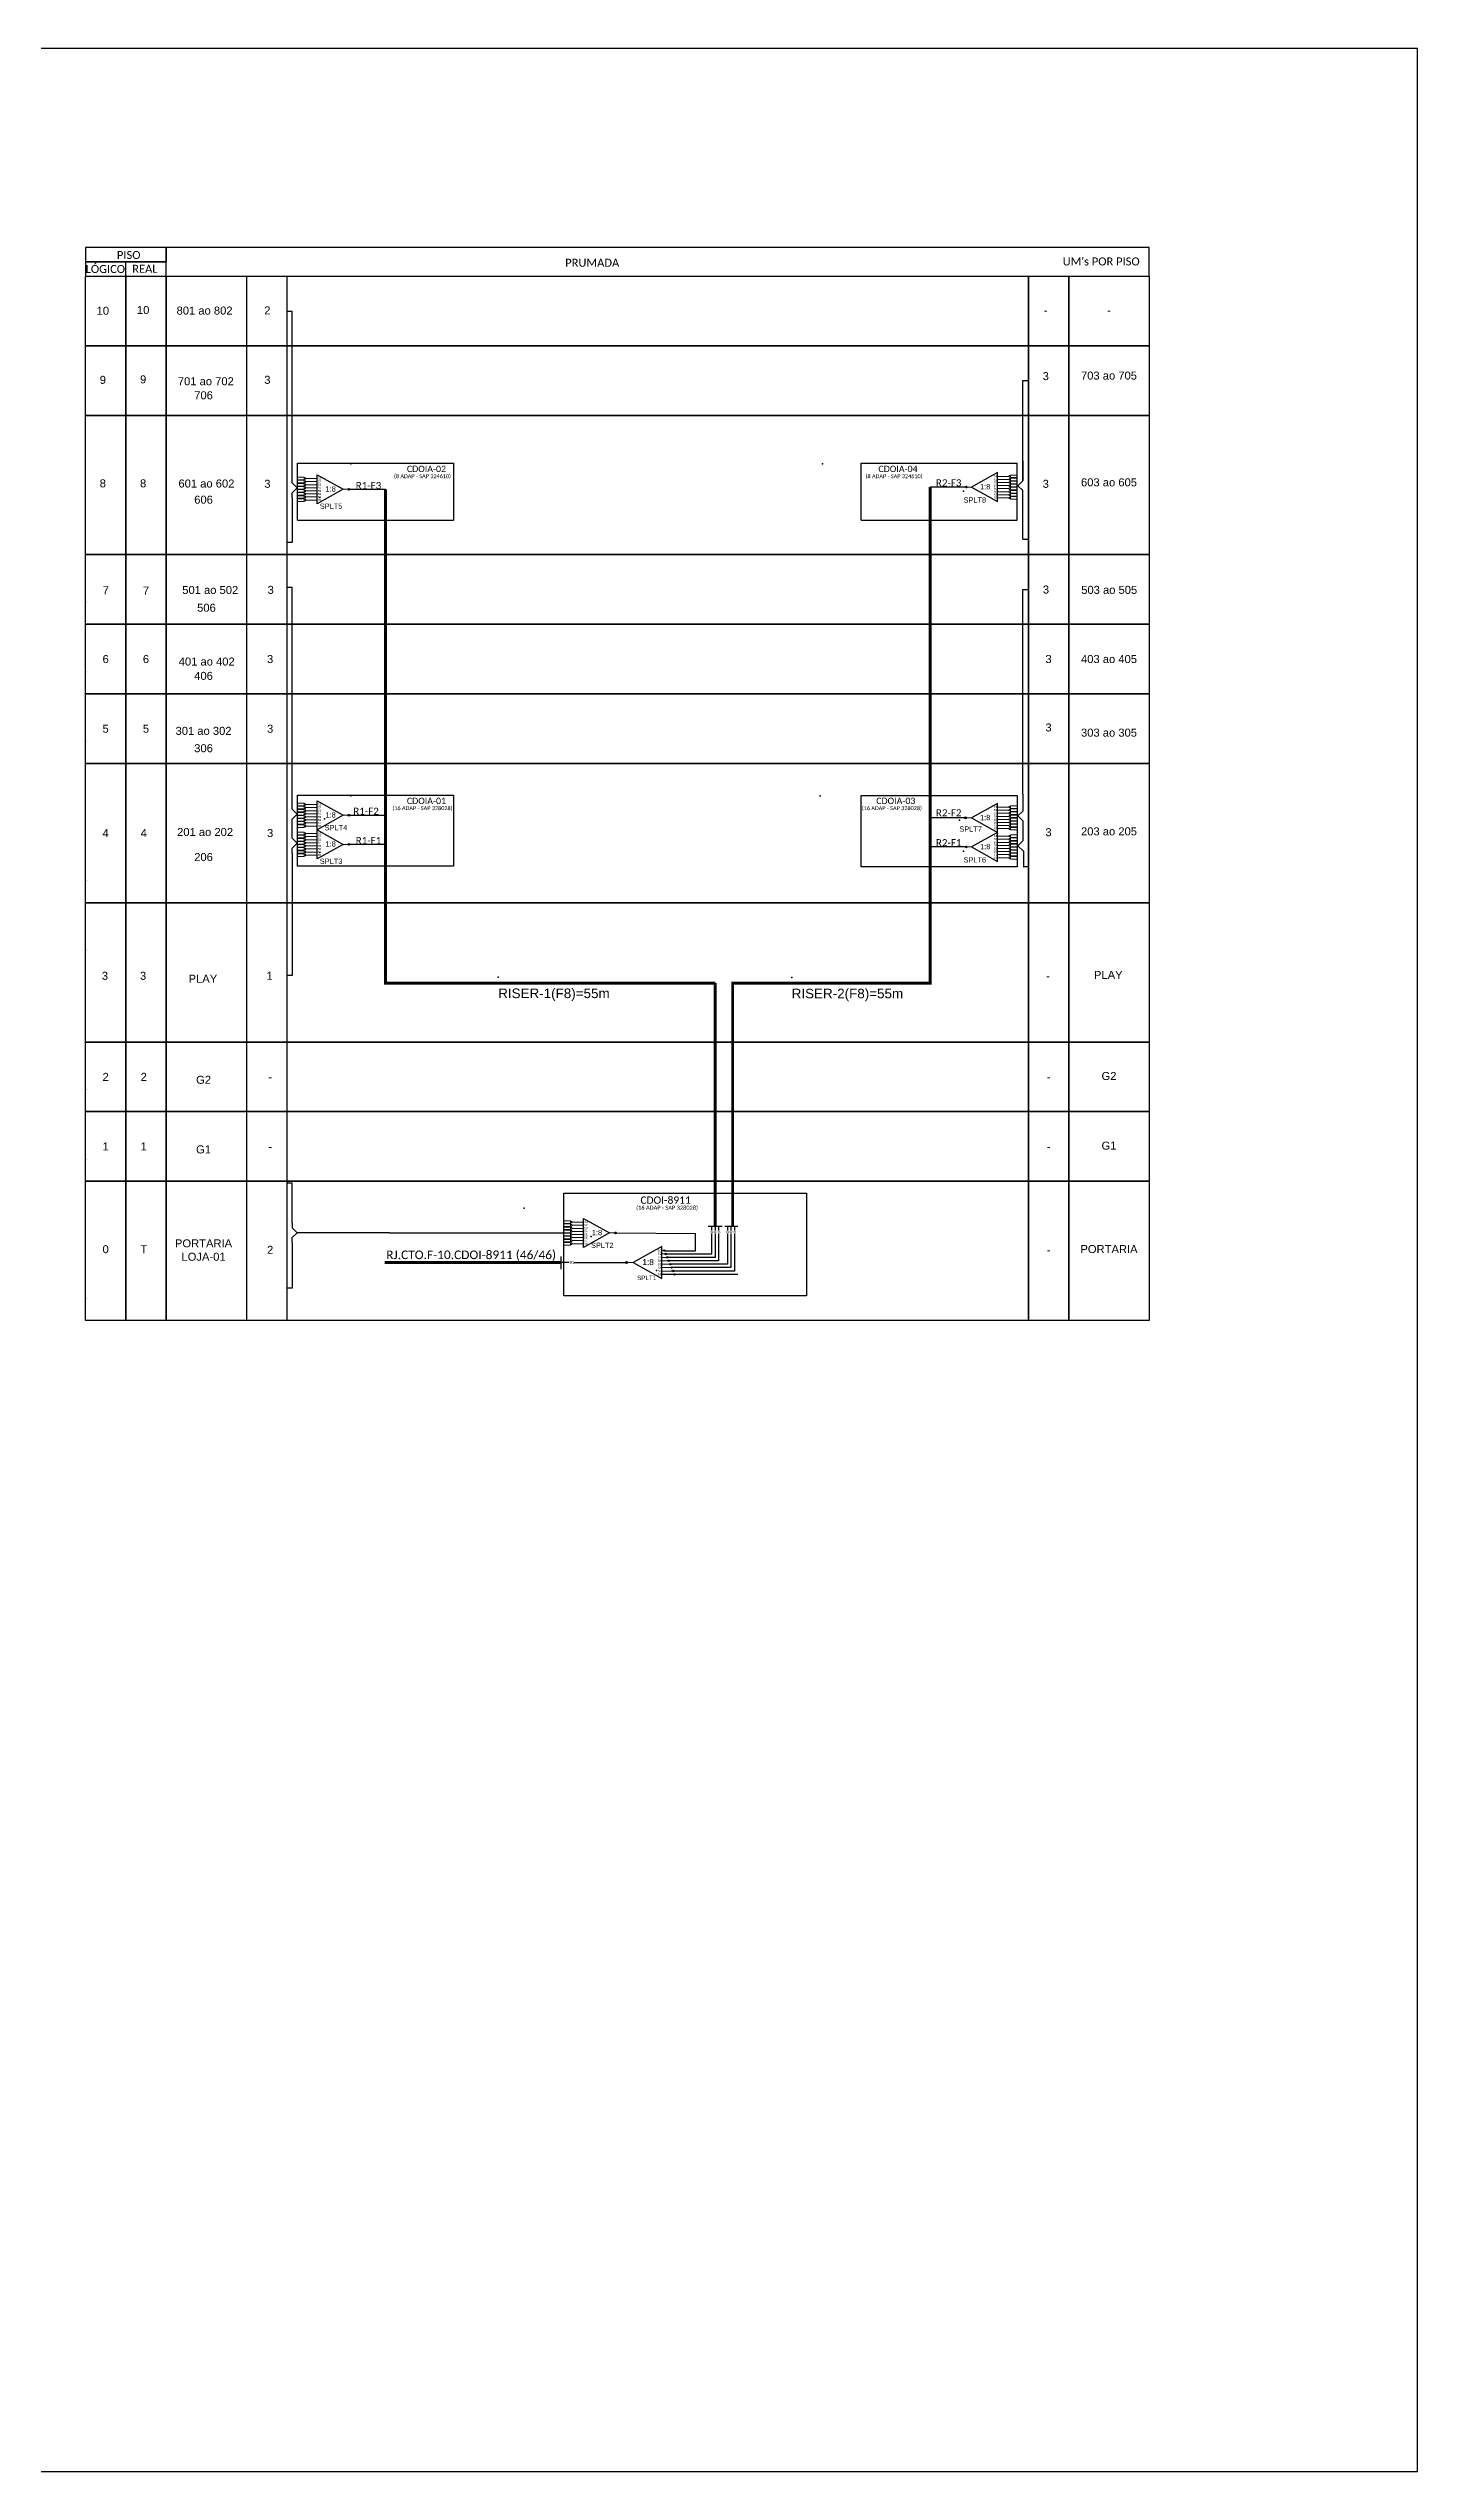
# Model space of a CAD drawing. Header units: metres. Extents: x 355 to 1196, y 178 to 772.
# Drawn here: x 860 to 1196, y 178 to 772 of the extents above; entities that cross this region are included whole.
import ezdxf
from ezdxf.enums import TextEntityAlignment as Align

# ---------------------------------------------------------------- set-up
doc = ezdxf.new("R2010")
doc.units = ezdxf.units.M
doc.styles.add('ARIAL', font='arial.ttf')
doc.styles.add('WMF-Calibri0', font='calibri.ttf')

# ---------------------------------------------------------------- blocks, each defined once
blk = doc.blocks.new('SPLITTER_')
blk.add_point((0, 0))
at = {"style": 'ARIAL', "flags": 4}
blk.add_attdef('SPLT', (0, -3.26), '', height=1.5, dxfattribs=at)
blk = doc.blocks.new('A$C415C251F')
at = {"color": 3}
blk.add_point((0, 0), dxfattribs=at)
blk = doc.blocks.new('LEG_CDOIA8_C-SPLT_ESQ')
at = {"color": 3, "extrusion": (0, 0, -1), "xscale": -1, "zscale": -1}
blk.add_blockref('A$C415C251F', (0, 0), dxfattribs=at)
at = {"color": 1, "style": 'WMF-Calibri0', "flags": 4}
blk.add_attdef('MODELO', text='', height=1.5, dxfattribs=at).set_placement((22.54, -4.54), align=Align.CENTER)
blk.add_attdef('CDO', (21.44, -2.61), '', height=2, dxfattribs=at)
at = {"style": 'ARIAL', "flags": 4}
blk.add_attdef('SPLITAGEM', text='', height=1.5, dxfattribs=at).set_placement((18.61, -12.59), align=Align.CENTER)
blk = doc.blocks.new('SPLT_1-8_SC-APC_ESQ')
at = {"color": 3, "lineweight": 0}
for points in [[(2.41, -3.02), (0, -3.02)], [(2.41, -4), (0, -4)], [(2.41, -4.17), (0, -4.17)], [(2.41, -5.16), (0, -5.16)], [(2.41, -5.32), (0, -5.32)], [(2.41, -6.31), (0, -6.31)], [(2.41, -6.48), (0, -6.48)], [(2.41, -7.46), (0, -7.46)], [(2.41, -7.63), (0, -7.63)], [(2.41, -8.62), (0, -8.62)], [(2.41, -8.78), (0, -8.78)], [(2.41, -3.02), (2.41, -4)], [(2.41, -4.17), (2.41, -5.16)], [(2.41, -5.32), (2.41, -6.31)], [(2.41, -6.48), (2.41, -7.46)], [(2.41, -7.63), (2.41, -8.62)], [(2.41, -8.78), (2.41, -9.77)], [(2.99, -3.51), (7.37, -3.51)], [(7.37, -4.66), (2.99, -4.66)], [(7.37, -5.82), (2.99, -5.82)], [(7.37, -6.97), (2.99, -6.97)], [(7.37, -8.12), (2.99, -8.12)], [(2.41, -9.77), (0, -9.77)], [(2.41, -9.94), (0, -9.94)], [(2.41, -10.92), (0, -10.92)], [(2.41, -11.09), (0, -11.09)], [(2.41, -12.08), (0, -12.08)], [(2.41, -9.94), (2.41, -10.92)], [(2.41, -11.09), (2.41, -12.08)], [(7.37, -9.28), (2.99, -9.28)], [(7.37, -10.43), (2.99, -10.43)], [(7.37, -11.58), (2.99, -11.58)]]:
    blk.add_lwpolyline(points, dxfattribs=at)
for points in [[(2.99, -3.22), (2.41, -3.22), (2.41, -3.8), (2.99, -3.8)], [(2.99, -4.38), (2.41, -4.38), (2.41, -4.95), (2.99, -4.95)], [(2.99, -5.53), (2.41, -5.53), (2.41, -6.1), (2.99, -6.1)], [(2.99, -6.68), (2.41, -6.68), (2.41, -7.26), (2.99, -7.26)], [(2.99, -7.84), (2.41, -7.84), (2.41, -8.41), (2.99, -8.41)], [(2.99, -8.99), (2.41, -8.99), (2.41, -9.56), (2.99, -9.56)], [(2.99, -10.14), (2.41, -10.14), (2.41, -10.72), (2.99, -10.72)], [(2.99, -11.3), (2.41, -11.3), (2.41, -11.87), (2.99, -11.87)]]:
    blk.add_lwpolyline(points, close=True, dxfattribs=at)
at = {"color": 1}
blk.add_lwpolyline([(7.37, -2.1), (17.04, -7.55), (7.37, -13), (7.37, -2.1)], dxfattribs=at)
at = {"color": 1, "lineweight": 0}
blk.add_lwpolyline([(17.04, -7.55), (19.26, -7.55)], dxfattribs=at)
at = {"color": 1, "style": 'ARIAL'}
for s, height, p in [('S5', 0.75, (7.55, -8.57)), ('S3', 0.75, (7.55, -6.18)), ('S4', 0.75, (7.55, -7.36)), ('S6', 0.75, (7.55, -9.69)), ('S2', 0.75, (7.56, -4.97)), ('S1', 0.75, (7.7, -3.78)), ('1:8', 2, (10.45, -8.4)), ('S7', 0.75, (7.55, -10.78)), ('S8', 0.75, (7.55, -11.9))]:
    blk.add_text(s, height=height, dxfattribs=at).set_placement(p)
blk = doc.blocks.new('SPLT_1-8_SC-APC')
at = {"color": 1, "lineweight": 0}
blk.add_lwpolyline([(-17.04, -7.55), (-19.26, -7.55)], dxfattribs=at)
at = {"color": 1}
blk.add_lwpolyline([(-7.37, -2.1), (-17.04, -7.55), (-7.37, -13), (-7.37, -2.1)], dxfattribs=at)
at = {"color": 3, "lineweight": 0}
for points in [[(-2.99, -3.51), (-7.37, -3.51)], [(-7.37, -4.66), (-2.99, -4.66)], [(-7.37, -5.82), (-2.99, -5.82)], [(-7.37, -6.97), (-2.99, -6.97)], [(-7.37, -8.12), (-2.99, -8.12)], [(-2.41, -3.02), (-2.41, -4)], [(-2.41, -3.02), (0, -3.02)], [(-2.41, -4), (0, -4)], [(-2.41, -4.17), (-2.41, -5.16)], [(-2.41, -4.17), (0, -4.17)], [(-2.41, -5.16), (0, -5.16)], [(-2.41, -5.32), (-2.41, -6.31)], [(-2.41, -5.32), (0, -5.32)], [(-2.41, -6.31), (0, -6.31)], [(-2.41, -6.48), (-2.41, -7.46)], [(-2.41, -6.48), (0, -6.48)], [(-2.41, -7.46), (0, -7.46)], [(-2.41, -7.63), (-2.41, -8.62)], [(-2.41, -7.63), (0, -7.63)], [(-2.41, -8.62), (0, -8.62)], [(-2.41, -8.78), (-2.41, -9.77)], [(-2.41, -8.78), (0, -8.78)], [(-7.37, -9.28), (-2.99, -9.28)], [(-7.37, -10.43), (-2.99, -10.43)], [(-7.37, -11.58), (-2.99, -11.58)], [(-2.41, -9.77), (0, -9.77)], [(-2.41, -9.94), (-2.41, -10.92)], [(-2.41, -9.94), (0, -9.94)], [(-2.41, -10.92), (0, -10.92)], [(-2.41, -11.09), (-2.41, -12.08)], [(-2.41, -11.09), (0, -11.09)], [(-2.41, -12.08), (0, -12.08)]]:
    blk.add_lwpolyline(points, dxfattribs=at)
for points in [[(-2.99, -3.22), (-2.41, -3.22), (-2.41, -3.8), (-2.99, -3.8)], [(-2.99, -4.38), (-2.41, -4.38), (-2.41, -4.95), (-2.99, -4.95)], [(-2.99, -5.53), (-2.41, -5.53), (-2.41, -6.1), (-2.99, -6.1)], [(-2.99, -6.68), (-2.41, -6.68), (-2.41, -7.26), (-2.99, -7.26)], [(-2.99, -7.84), (-2.41, -7.84), (-2.41, -8.41), (-2.99, -8.41)], [(-2.99, -8.99), (-2.41, -8.99), (-2.41, -9.56), (-2.99, -9.56)], [(-2.99, -10.14), (-2.41, -10.14), (-2.41, -10.72), (-2.99, -10.72)], [(-2.99, -11.3), (-2.41, -11.3), (-2.41, -11.87), (-2.99, -11.87)]]:
    blk.add_lwpolyline(points, close=True, dxfattribs=at)
at = {"color": 1, "style": 'ARIAL'}
for s, height, p in [('1:8', 2, (-13.91, -8.4)), ('S1', 0.75, (-8.74, -3.78)), ('S2', 0.75, (-8.74, -4.97)), ('S3', 0.75, (-8.74, -6.18)), ('S4', 0.75, (-8.74, -7.36)), ('S5', 0.75, (-8.74, -8.57)), ('S6', 0.75, (-8.74, -9.69)), ('S7', 0.75, (-8.74, -10.78)), ('S8', 0.75, (-8.74, -11.9))]:
    blk.add_text(s, height=height, dxfattribs=at).set_placement(p)

msp = doc.modelspace()

# ---------------------------------------------------------------- hatches: boundary and pattern name
h = msp.add_hatch(color=3)
h.dxf.hatch_style = 1
edge = h.paths.add_edge_path()
edge.add_arc((934, 663.51), 0.221, 0, 360)
h = msp.add_hatch(color=3)
h.dxf.hatch_style = 1
edge = h.paths.add_edge_path()
edge.add_arc((1085.37, 664.06), 0.221, 0, 360)
h = msp.add_hatch(color=3)
h.dxf.hatch_style = 1
edge = h.paths.add_edge_path()
edge.add_arc((934, 583.61), 0.221, 0, 360)
h = msp.add_hatch(color=3)
h.dxf.hatch_style = 1
edge = h.paths.add_edge_path()
edge.add_arc((1085.18, 582.96), 0.221, 0, 360)
h = msp.add_hatch(color=3)
h.dxf.hatch_style = 1
edge = h.paths.add_edge_path()
edge.add_arc((934, 576.48), 0.221, 0, 360)
h = msp.add_hatch(color=3)
h.dxf.hatch_style = 1
edge = h.paths.add_edge_path()
edge.add_arc((1085.37, 575.84), 0.221, 0, 360)
h = msp.add_hatch(color=3)
h.dxf.hatch_style = 1
edge = h.paths.add_edge_path()
edge.add_arc((999.37, 481.21), 0.233, 0, 360)
h = msp.add_hatch(color=3)
h.dxf.hatch_style = 1
edge = h.paths.add_edge_path()
edge.add_arc((1011.32, 476.9), 0.176, 0, 360)
h = msp.add_hatch(color=3)
h.dxf.hatch_style = 1
edge = h.paths.add_edge_path()
edge.add_arc((1011.68, 476.06), 0.176, 0, 360)
h = msp.add_hatch(color=3)
h.dxf.hatch_style = 1
edge = h.paths.add_edge_path()
edge.add_arc((1012.05, 475.23), 0.176, 0, 360)
h = msp.add_hatch(color=3)
h.dxf.hatch_style = 1
edge = h.paths.add_edge_path()
edge.add_arc((1002.05, 473.97), 0.233, 0, 360)
h = msp.add_hatch(color=3)
h.dxf.hatch_style = 1
edge = h.paths.add_edge_path()
edge.add_arc((1002.05, 473.97), 0.186, 0, 360)
h = msp.add_hatch(color=3)
h.dxf.hatch_style = 1
edge = h.paths.add_edge_path()
edge.add_arc((1012.41, 474.39), 0.176, 0, 360)
h = msp.add_hatch(color=3)
h.dxf.hatch_style = 1
edge = h.paths.add_edge_path()
edge.add_arc((1012.77, 473.55), 0.176, 0, 360)
h = msp.add_hatch(color=3)
h.dxf.hatch_style = 1
edge = h.paths.add_edge_path()
edge.add_arc((1013.13, 472.72), 0.176, 0, 360)
h = msp.add_hatch(color=3)
h.dxf.hatch_style = 1
edge = h.paths.add_edge_path()
edge.add_arc((1013.5, 471.88), 0.176, 0, 360)
h = msp.add_hatch(color=3)
h.dxf.hatch_style = 1
edge = h.paths.add_edge_path()
edge.add_arc((1013.86, 471.04), 0.176, 0, 360)

# ---------------------------------------------------------------- linework, layer by layer
at = {"color": 7}
msp.add_lwpolyline([(354.98, 177.58), (1195.98, 177.58), (1195.98, 771.58), (354.98, 771.58)], close=True, dxfattribs=at)
for points in [[(869.42, 719.28), (889.17, 719.28), (889.17, 722.79), (869.42, 722.79)], [(869.42, 715.77), (889.17, 715.77), (889.17, 719.28), (869.42, 719.28)], [(869.42, 715.77), (879.3, 715.77), (879.3, 698.7), (869.42, 698.7)], [(879.3, 715.77), (889.17, 715.77), (889.17, 698.7), (879.3, 698.7)], [(889.17, 715.77), (1100.59, 715.77), (1100.59, 698.7), (889.17, 698.7)], [(1100.59, 715.77), (1110.46, 715.77), (1110.46, 698.7), (1100.59, 698.7)], [(1110.46, 715.77), (1130.22, 715.77), (1130.22, 698.7), (1110.46, 698.7)], [(869.42, 698.7), (879.3, 698.7), (879.3, 681.64), (869.42, 681.64)], [(879.3, 698.7), (889.17, 698.7), (889.17, 681.64), (879.3, 681.64)], [(889.17, 698.7), (1100.59, 698.7), (1100.59, 681.64), (889.17, 681.64)], [(1100.59, 698.7), (1110.46, 698.7), (1110.46, 681.64), (1100.59, 681.64)], [(1110.46, 698.7), (1130.22, 698.7), (1130.22, 681.64), (1110.46, 681.64)], [(869.42, 681.64), (879.3, 681.64), (879.3, 647.5), (869.42, 647.5)], [(879.3, 681.64), (889.17, 681.64), (889.17, 647.5), (879.3, 647.5)], [(889.17, 681.64), (1100.59, 681.64), (1100.59, 647.5), (889.17, 647.5)], [(1100.59, 681.64), (1110.46, 681.64), (1110.46, 647.5), (1100.59, 647.5)], [(1110.46, 681.64), (1130.22, 681.64), (1130.22, 647.5), (1110.46, 647.5)], [(869.42, 647.5), (879.3, 647.5), (879.3, 630.43), (869.42, 630.43)], [(879.3, 647.5), (889.17, 647.5), (889.17, 630.43), (879.3, 630.43)], [(889.17, 647.5), (1100.59, 647.5), (1100.59, 630.43), (889.17, 630.43)], [(1100.59, 647.5), (1110.46, 647.5), (1110.46, 630.43), (1100.59, 630.43)], [(1110.46, 647.5), (1130.22, 647.5), (1130.22, 630.43), (1110.46, 630.43)], [(869.42, 630.43), (879.3, 630.43), (879.3, 613.36), (869.42, 613.36)], [(879.3, 630.43), (889.17, 630.43), (889.17, 613.36), (879.3, 613.36)], [(889.17, 630.43), (1100.59, 630.43), (1100.59, 613.36), (889.17, 613.36)], [(1100.59, 630.43), (1110.46, 630.43), (1110.46, 613.36), (1100.59, 613.36)], [(1110.46, 630.43), (1130.22, 630.43), (1130.22, 613.36), (1110.46, 613.36)], [(869.42, 613.36), (879.3, 613.36), (879.3, 596.29), (869.42, 596.29)], [(879.3, 613.36), (889.17, 613.36), (889.17, 596.29), (879.3, 596.29)], [(889.17, 613.36), (1100.59, 613.36), (1100.59, 596.29), (889.17, 596.29)], [(1100.59, 613.36), (1110.46, 613.36), (1110.46, 596.29), (1100.59, 596.29)], [(1110.46, 613.36), (1130.22, 613.36), (1130.22, 596.29), (1110.46, 596.29)], [(869.42, 596.29), (879.3, 596.29), (879.3, 562.15), (869.42, 562.15)], [(879.3, 596.29), (889.17, 596.29), (889.17, 562.15), (879.3, 562.15)], [(889.17, 596.29), (1100.59, 596.29), (1100.59, 562.15), (889.17, 562.15)], [(1100.59, 596.29), (1110.46, 596.29), (1110.46, 562.15), (1100.59, 562.15)], [(1110.46, 596.29), (1130.22, 596.29), (1130.22, 562.15), (1110.46, 562.15)], [(869.42, 562.15), (879.3, 562.15), (879.3, 528.02), (869.42, 528.02)], [(879.3, 562.15), (889.17, 562.15), (889.17, 528.02), (879.3, 528.02)], [(889.17, 562.15), (1100.59, 562.15), (1100.59, 528.02), (889.17, 528.02)], [(1100.59, 562.15), (1110.46, 562.15), (1110.46, 528.02), (1100.59, 528.02)], [(1110.46, 562.15), (1130.22, 562.15), (1130.22, 528.02), (1110.46, 528.02)], [(869.42, 528.02), (879.3, 528.02), (879.3, 510.95), (869.42, 510.95)], [(879.3, 528.02), (889.17, 528.02), (889.17, 510.95), (879.3, 510.95)], [(889.17, 528.02), (1100.59, 528.02), (1100.59, 510.95), (889.17, 510.95)], [(1100.59, 528.02), (1110.46, 528.02), (1110.46, 510.95), (1100.59, 510.95)], [(1110.46, 528.02), (1130.22, 528.02), (1130.22, 510.95), (1110.46, 510.95)], [(869.42, 510.95), (879.3, 510.95), (879.3, 493.88), (869.42, 493.88)], [(879.3, 510.95), (889.17, 510.95), (889.17, 493.88), (879.3, 493.88)], [(889.17, 510.95), (1100.59, 510.95), (1100.59, 493.88), (889.17, 493.88)], [(1100.59, 510.95), (1110.46, 510.95), (1110.46, 493.88), (1100.59, 493.88)], [(1110.46, 510.95), (1130.22, 510.95), (1130.22, 493.88), (1110.46, 493.88)], [(869.42, 493.88), (879.3, 493.88), (879.3, 459.74), (869.42, 459.74)], [(879.3, 493.88), (889.17, 493.88), (889.17, 459.74), (879.3, 459.74)], [(889.17, 493.88), (1100.59, 493.88), (1100.59, 459.74), (889.17, 459.74)], [(1100.59, 493.88), (1110.46, 493.88), (1110.46, 459.74), (1100.59, 459.74)], [(1110.46, 493.88), (1130.22, 493.88), (1130.22, 459.74), (1110.46, 459.74)]]:
    msp.add_lwpolyline(points, close=True)
for points in [[(879.3, 715.77), (879.3, 719.28)], [(1130.22, 722.79), (889.17, 722.79), (889.17, 722.79), (889.17, 719.28)], [(1130.22, 715.77), (1130.22, 722.79)], [(889.17, 715.77), (1098.23, 715.77)], [(908.93, 715.77), (908.93, 647.5)], [(908.93, 715.77), (908.93, 647.5)], [(908.93, 715.77), (908.93, 698.7)], [(908.93, 715.77), (908.93, 681.64)], [(918.8, 715.77), (918.8, 630.43)], [(918.8, 715.77), (918.8, 630.43)], [(908.93, 698.7), (908.93, 647.5)], [(908.93, 698.7), (908.93, 647.5)], [(918.8, 698.7), (918.8, 630.43)], [(908.93, 684.32), (908.93, 647.5)], [(918.8, 681.64), (918.8, 630.43)], [(908.93, 650.18), (908.93, 647.5)], [(908.93, 650.18), (908.93, 630.43)], [(908.93, 647.5), (908.93, 630.43)], [(908.93, 647.5), (908.93, 630.43)], [(908.93, 647.5), (908.93, 630.43)], [(1099.21, 651.26), (1100.59, 651.26)], [(1100.59, 647.5), (1110.46, 647.5)], [(908.93, 633.11), (908.93, 528.02)], [(908.93, 630.43), (908.93, 613.36)], [(908.93, 630.43), (908.93, 562.15)], [(908.93, 630.43), (908.93, 596.29)], [(908.93, 630.43), (908.93, 596.29)], [(908.93, 630.43), (908.93, 562.15)], [(918.8, 630.43), (918.8, 493.88)], [(1110.46, 630.43), (1100.59, 630.43)], [(908.93, 616.05), (908.93, 510.95)], [(918.8, 613.36), (918.8, 459.74)], [(908.93, 598.98), (908.93, 493.88)], [(908.93, 564.84), (908.93, 459.74)], [(999.61, 481.21), (1018.98, 481.09)], [(1011.48, 476.83), (1018.98, 476.83), (1018.98, 481.09)], [(1013.86, 471.04), (1010.68, 471.04)]]:
    msp.add_lwpolyline(points)
at = {"color": 3}
for points in [[(920.06, 665.1), (920.06, 707.08), (918.8, 707.08)], [(1099.21, 665.6), (1099.21, 690.17), (1100.59, 690.17)], [(1099.21, 670.48), (1099.21, 665.6), (1097.95, 664.39), (1099.21, 663.19)], [(920.06, 661.45), (920.06, 650.46), (918.8, 650.46)], [(920.06, 661.45), (920.06, 662.68), (921.31, 663.89), (920.06, 665.1), (920.06, 665.1)], [(1099.21, 651.26), (1099.21, 663.19)], [(920.06, 622.03), (920.06, 639.47), (918.8, 639.47)], [(1099.21, 630.43), (1099.21, 638.96), (1100.59, 638.96)], [(1099.21, 621.9), (1099.21, 630.43)], [(1099.21, 630.43), (1100.59, 630.43)], [(920.06, 589.71), (920.06, 622.03)], [(1099.21, 592.11), (1099.21, 621.9)], [(920.06, 585.06), (920.06, 589.71)], [(1099.21, 588.74), (1099.21, 584.64), (1097.95, 583.44), (1099.21, 582.23)], [(1099.21, 592.89), (1099.21, 593.56)], [(1099.21, 588.74), (1099.21, 592.89)], [(920.06, 577.95), (920.06, 582.65), (921.31, 583.85), (920.06, 585.06), (920.06, 585.06)], [(1099.21, 582.23), (1099.21, 577.35), (1097.95, 576.15), (1099.36, 574.79)], [(920.06, 574.31), (920.06, 575.54), (921.31, 576.74), (920.06, 577.95), (920.06, 577.95)], [(920.06, 574.31), (920.06, 567.11)], [(1099.36, 574.79), (1099.36, 570.96), (1099.47, 570.96)], [(1100.59, 570.96), (1099.47, 570.96)], [(920.06, 567.11), (920.06, 544.33), (918.8, 544.33)], [(920.06, 483.58), (920.06, 493.44), (918.8, 493.44)], [(920.06, 483.58), (920.06, 482.47)], [(920.06, 478.83), (920.06, 480.06), (921.31, 481.27), (920.06, 482.47), (920.06, 482.47)], [(943.94, 481.27), (921.31, 481.27)], [(943.94, 481.27), (986.72, 481.27)], [(920.06, 478.83), (920.06, 467.68), (918.8, 467.68)], [(988, 473.97), (985.89, 473.97)], [(989.26, 473.97), (1002.05, 473.97)]]:
    msp.add_lwpolyline(points, dxfattribs=at)
at = {"color": 1}
for points in [[(921.42, 655.95), (921.42, 669.91), (959.67, 669.91)], [(959.67, 669.91), (959.67, 655.95)], [(1059.55, 655.95), (1059.55, 669.91), (1097.8, 669.91)], [(1097.8, 656.01), (1097.8, 669.91)], [(921.42, 655.95), (959.67, 655.95)], [(1059.55, 655.95), (1097.8, 655.95)], [(959.67, 571.1), (921.42, 571.1), (921.42, 588.52), (959.67, 588.52)], [(959.67, 588.52), (959.67, 571.1)], [(1097.8, 571), (1059.55, 571), (1059.55, 588.43), (1097.8, 588.43)], [(1097.8, 588.43), (1097.8, 571)], [(985.92, 475.46), (985.92, 472.32)], [(1010.68, 477.93), (1003.67, 473.97), (1010.68, 470.02), (1010.68, 477.93)]]:
    msp.add_lwpolyline(points, dxfattribs=at)
at = {"color": 5}
for points in [[(934, 663.51), (942.94, 663.51)], [(934.22, 583.61), (942.94, 583.61)], [(934, 576.48), (942.94, 576.48)], [(1022.07, 482.84), (1025.52, 482.84)], [(1022.95, 481.79), (1022.95, 482.84)], [(1023.79, 482.84), (1023.79, 481.79)], [(1024.63, 482.84), (1024.63, 481.79)], [(1011.68, 476.06), (1022.95, 476.06), (1022.95, 481.08)], [(1023.79, 481.09), (1023.79, 475.23), (1012.22, 475.23)], [(1024.63, 481.09), (1024.63, 474.39), (1012.58, 474.39)]]:
    msp.add_lwpolyline(points, dxfattribs=at)
at = {"color": 5, "const_width": 0.726}
for points in [[(942.94, 663.51), (942.94, 630.43)], [(942.94, 630.43), (942.94, 559.75)], [(1023.79, 542.48), (942.94, 542.48), (942.94, 559.75)], [(1023.79, 488.75), (1023.79, 542.48)], [(1023.79, 482.84), (1023.79, 488.75)]]:
    msp.add_lwpolyline(points, dxfattribs=at)
at = {"color": 6, "const_width": 0.726}
for points in [[(1076.5, 630.43), (1076.5, 664.06)], [(1028.08, 491.56), (1028.08, 542.48), (1076.5, 542.48), (1076.5, 630.43)], [(1028.08, 482.84), (1028.08, 491.56)]]:
    msp.add_lwpolyline(points, dxfattribs=at)
at = {"color": 6}
for points in [[(1085.22, 664.06), (1076.5, 664.06)], [(1085.03, 582.96), (1076.5, 582.96)], [(1085.22, 575.84), (1076.5, 575.84)], [(1026.15, 482.84), (1029.37, 482.84)], [(1026.83, 482.84), (1026.83, 481.79)], [(1027.67, 482.84), (1027.67, 481.79)], [(1028.5, 482.84), (1028.5, 481.79)], [(1026.83, 481.09), (1026.83, 473.55)], [(1027.67, 481.08), (1027.67, 472.72)], [(1028.5, 481.09), (1028.5, 471.88)], [(1026.83, 473.55), (1012.58, 473.55)], [(1027.67, 472.72), (1012.95, 472.72)], [(1028.5, 471.88), (1012.95, 471.88)]]:
    msp.add_lwpolyline(points, dxfattribs=at)
at = {"color": 1, "const_width": 0.726}
msp.add_lwpolyline([(981.48, 541.59), (981.48, 541.59)], close=True, dxfattribs=at)
at = {"color": 1}
msp.add_lwpolyline([(986.72, 490.98), (1046.14, 490.98), (1046.14, 465.78), (986.72, 465.78)], close=True, dxfattribs=at)
at = {"color": 7, "lineweight": 0}
for points in [[(1011.32, 476.9), (1010.68, 476.9)], [(1010.68, 476.06), (1011.68, 476.06)], [(1010.68, 475.23), (1012.05, 475.23)], [(1010.68, 474.39), (1012.41, 474.39)], [(1010.68, 473.55), (1012.77, 473.55)], [(1010.68, 472.72), (1012.96, 472.72)], [(1010.68, 471.88), (1013.5, 471.88)], [(1013.68, 471.04), (1013.86, 471.04)]]:
    msp.add_lwpolyline(points, dxfattribs=at)
at = {"color": 1, "const_width": 0.726}
msp.add_lwpolyline([(942.78, 473.95), (985.92, 473.94)], dxfattribs=at)
at = {"color": 1, "lineweight": 0}
msp.add_lwpolyline([(1003.67, 473.97), (1002.05, 473.97)], dxfattribs=at)
at = {"color": 8}
msp.add_lwpolyline([(1029.34, 471.04), (1013.68, 471.04)], dxfattribs=at)
at = {"color": 3}
for centre, radius in [((934, 663.51), 0.221), ((1085.37, 664.06), 0.221), ((934, 583.61), 0.221), ((1085.18, 582.96), 0.221), ((934, 576.48), 0.221), ((1085.37, 575.84), 0.221), ((999.37, 481.21), 0.233), ((1011.32, 476.9), 0.176), ((1011.68, 476.06), 0.176), ((1012.05, 475.23), 0.176), ((1002.05, 473.97), 0.233), ((1002.05, 473.97), 0.186), ((1012.41, 474.39), 0.176), ((1012.77, 473.55), 0.176), ((1013.13, 472.72), 0.176), ((1013.5, 471.88), 0.176), ((1013.86, 471.04), 0.176)]:
    msp.add_circle(centre, radius, dxfattribs=at)
for p in [(869.42, 635.87), (869.42, 618.8), (869.42, 601.73), (869.42, 567.59), (869.42, 550.52), (869.42, 516.39), (869.42, 499.32), (869.42, 465.18)]:
    msp.add_point(p)

# ---------------------------------------------------------------- block references
at = {"xscale": 0.6531839999997474, "yscale": 0.6531839999997474, "zscale": 0.6531839999997474}
for p in [(921.42, 668.44), (921.42, 588.53), (921.42, 581.41), (986.72, 486.14)]:
    msp.add_blockref('SPLT_1-8_SC-APC_ESQ', p, dxfattribs=at)
at = {"color": 3}
ref = msp.add_blockref('LEG_CDOIA8_C-SPLT_ESQ', (934.5, 669.77), dxfattribs=dict(at, xscale=0.7776000000001768, yscale=0.7776000000001768, zscale=0.7776000000001768))
ref.add_attrib('CDO', 'CDOIA-02', (948.21, 667.74), dxfattribs={"color": 1, "height": 1.555, "style": 'WMF-Calibri0'})
ref.add_attrib('MODELO', '(8 ADAP - SAP 324610)', dxfattribs={"color": 1, "height": 0.972, "style": 'WMF-Calibri0'}).set_placement((952.03, 666.24), align=Align.CENTER)
ref = msp.add_blockref('LEG_CDOIA8_C-SPLT_ESQ', (1050.11, 669.77), dxfattribs=dict(at, xscale=0.7776000000001768, yscale=0.7776000000001768, zscale=0.7776000000001768))
ref.add_attrib('CDO', 'CDOIA-04', (1063.82, 667.74), dxfattribs={"color": 1, "height": 1.555, "style": 'WMF-Calibri0'})
ref.add_attrib('MODELO', '(8 ADAP - SAP 324610)', dxfattribs={"color": 1, "height": 0.972, "style": 'WMF-Calibri0'}).set_placement((1067.64, 666.24), align=Align.CENTER)
at = {"color": 3, "xscale": 0.6531839999997574, "yscale": 0.6531839999997574, "zscale": 0.6531839999997574}
for p in [(1097.8, 668.98), (1097.8, 587.89), (1097.8, 580.77)]:
    msp.add_blockref('SPLT_1-8_SC-APC', p, dxfattribs=at)
ref = msp.add_blockref('SPLITTER_', (926.86, 661.54), dxfattribs=dict(xscale=0.8640000000001964, yscale=0.8640000000001964, zscale=0.8640000000001964))
ref.add_attrib('SPLT', 'SPLT5', (926.86, 658.72), dxfattribs={"height": 1.296, "style": 'ARIAL'})
ref = msp.add_blockref('SPLITTER_', (1084.68, 663.06), dxfattribs=dict(xscale=0.8640000000001964, yscale=0.8640000000001964, zscale=0.8640000000001964))
ref.add_attrib('SPLT', 'SPLT8', (1084.68, 660.24), dxfattribs={"height": 1.296, "style": 'ARIAL'})
at = {"color": 3}
ref = msp.add_blockref('LEG_CDOIA8_C-SPLT_ESQ', (934.5, 588.38), dxfattribs=dict(at, xscale=0.7776000000001768, yscale=0.7776000000001768, zscale=0.7776000000001768))
ref.add_attrib('CDO', 'CDOIA-01', (948.21, 586.35), dxfattribs={"color": 1, "height": 1.555, "style": 'WMF-Calibri0'})
ref.add_attrib('MODELO', '(16 ADAP - SAP 328028)', dxfattribs={"color": 1, "height": 0.972, "style": 'WMF-Calibri0'}).set_placement((952.03, 584.86), align=Align.CENTER)
ref = msp.add_blockref('LEG_CDOIA8_C-SPLT_ESQ', (1049.57, 588.38), dxfattribs=dict(at, xscale=0.7776000000001768, yscale=0.7776000000001768, zscale=0.7776000000001768))
ref.add_attrib('CDO', 'CDOIA-03', (1063.28, 586.35), dxfattribs={"color": 1, "height": 1.555, "style": 'WMF-Calibri0'})
ref.add_attrib('MODELO', '(16 ADAP - SAP 328028)', dxfattribs={"color": 1, "height": 0.972, "style": 'WMF-Calibri0'}).set_placement((1067.1, 584.86), align=Align.CENTER)
ref = msp.add_blockref('SPLITTER_', (928.05, 582.73), dxfattribs=dict(xscale=0.8640000000001964, yscale=0.8640000000001964, zscale=0.8640000000001964))
ref.add_attrib('SPLT', 'SPLT4', (928.05, 579.91), dxfattribs={"height": 1.296, "style": 'ARIAL'})
ref = msp.add_blockref('SPLITTER_', (1083.65, 582.39), dxfattribs=dict(xscale=0.8640000000001964, yscale=0.8640000000001964, zscale=0.8640000000001964))
ref.add_attrib('SPLT', 'SPLT7', (1083.65, 579.58), dxfattribs={"height": 1.296, "style": 'ARIAL'})
ref = msp.add_blockref('SPLITTER_', (926.86, 574.51), dxfattribs=dict(xscale=0.8640000000001964, yscale=0.8640000000001964, zscale=0.8640000000001964))
ref.add_attrib('SPLT', 'SPLT3', (926.86, 571.69), dxfattribs={"height": 1.296, "style": 'ARIAL'})
ref = msp.add_blockref('SPLITTER_', (1084.68, 574.84), dxfattribs=dict(xscale=0.8640000000001964, yscale=0.8640000000001964, zscale=0.8640000000001964))
ref.add_attrib('SPLT', 'SPLT6', (1084.68, 572.03), dxfattribs={"height": 1.296, "style": 'ARIAL'})
at = {"color": 5}
ref = msp.add_blockref('SPLITTER_', (970.6, 543.9), dxfattribs=dict(at, xscale=1.569964032000357, yscale=1.569964032000357, zscale=1.569964032000357))
ref.add_attrib('SPLT', 'RISER-1(F8)=55m', (970.6, 538.78), dxfattribs={"color": 5, "height": 2.3549, "style": 'ARIAL'})
at = {"color": 6}
ref = msp.add_blockref('SPLITTER_', (1042.55, 543.85), dxfattribs=dict(at, xscale=1.569964032000357, yscale=1.569964032000357, zscale=1.569964032000357))
ref.add_attrib('SPLT', 'RISER-2(F8)=55m', (1042.55, 538.73), dxfattribs={"color": 6, "height": 2.3549, "style": 'ARIAL'})
at = {"color": 3, "extrusion": (0, 0, -1), "xscale": -0.6998400000001591, "yscale": 0.6998400000001591, "zscale": -0.6998400000001591}
msp.add_blockref('A$C415C251F', (-976.93, 487.28), dxfattribs=at)
ref = msp.add_blockref('SPLITTER_', (993.35, 480.35), dxfattribs=dict(xscale=0.8640000000001964, yscale=0.8640000000001964, zscale=0.8640000000001964))
ref.add_attrib('SPLT', 'SPLT2', (993.35, 477.53), dxfattribs={"height": 1.296, "style": 'ARIAL'})
ref = msp.add_blockref('SPLITTER_', (1009.41, 472.03), dxfattribs=dict(xscale=-0.7257600000001649, yscale=0.7257600000001645, zscale=0.72576))
ref.add_attrib('SPLT', 'SPLT1', (1004.67, 469.66), dxfattribs={"height": 1.089, "style": 'ARIAL'})

# ---------------------------------------------------------------- texts
at = {"style": 'WMF-Calibri0'}
for s, height, p in [('  LÓGICO', 1.963, (868.07, 716.54)), ('     PISO', 1.963, (873.66, 719.97)), ('PRUMADA', 1.963, (987.03, 718.07)), ("UM's POR PISO", 1.9629, (1108.98, 718.39)), ('    REAL', 1.963, (878.11, 716.58))]:
    msp.add_text(s, height=height, dxfattribs=at).set_placement(p)
at = {"style": 'ARIAL'}
for s, height, p in [('10', 1.963, (873.67, 707.29)), ('10', 1.963, (883.55, 707.46)), ('801 ao 802', 1.963, (898.61, 707.33)), ('2', 1.96, (914.01, 707.37)), ('-', 1.96, (1104.84, 707.43)), ('-', 1.96, (1120.34, 707.38)), ('9', 1.96, (873.67, 690.35)), ('9', 1.96, (883.55, 690.46)), ('701 ao 702', 1.963, (898.92, 690)), ('3', 1.96, (914.01, 690.35)), ('3', 1.96, (1104.84, 691.26)), ('703 ao 705', 1.963, (1120.34, 691.39)), ('706', 1.963, (898.36, 686.56)), ('8', 1.96, (873.67, 664.97)), ('8', 1.96, (883.55, 664.97)), ('601 ao 602', 1.963, (899.07, 664.93)), ('3', 1.96, (914.01, 664.87)), ('3', 1.96, (1104.84, 664.86)), ('603 ao 605', 1.963, (1120.34, 665.22)), ('606', 1.963, (898.36, 660.97)), ('7', 1.96, (874.38, 638.78)), ('7', 1.96, (884.26, 638.7)), ('501 ao 502', 1.963, (900, 638.83)), ('3', 1.96, (914.82, 638.86)), ('3', 1.96, (1104.89, 638.94)), ('503 ao 505', 1.963, (1120.39, 638.86)), ('506', 1.963, (899.07, 634.48)), ('6', 1.96, (874.36, 621.9)), ('6', 1.96, (884.24, 621.9)), ('401 ao 402', 1.963, (899.14, 621.29)), ('406', 1.963, (898.36, 617.78)), ('3', 1.96, (914.69, 621.9)), ('3', 1.96, (1105.52, 621.9)), ('403 ao 405', 1.963, (1120.34, 621.9)), ('3', 1.96, (1105.52, 605.13)), ('5', 1.96, (874.36, 604.83)), ('5', 1.96, (884.24, 604.83)), ('301 ao 302', 1.963, (898.36, 604.3)), ('306', 1.963, (898.36, 600.04)), ('3', 1.96, (914.69, 604.83)), ('303 ao 305', 1.963, (1120.34, 603.86)), ('4', 1.96, (874.36, 579.25)), ('4', 1.96, (883.7, 579.25)), (' 201 ao 202', 1.9629, (898.36, 579.5)), ('3', 1.96, (914.69, 579.25)), ('3', 1.96, (1105.52, 579.45)), ('203 ao 205', 1.963, (1120.34, 579.66)), ('206', 1.963, (898.36, 573.36)), ('3', 1.96, (874.19, 544.25)), ('3', 1.96, (883.54, 544.25)), ('PLAY', 1.963, (898.2, 543.52)), ('1', 1.96, (914.53, 544.25)), ('-', 1.96, (1105.36, 544.25)), ('PLAY', 1.963, (1120.17, 544.46)), ('2', 1.96, (874.36, 519.48)), ('2', 1.96, (883.7, 519.48)), ('G2', 1.963, (898.36, 518.76)), ('-', 1.96, (914.69, 519.48)), ('-', 1.96, (1105.52, 519.48)), ('G2', 1.963, (1120.34, 519.69)), ('1', 1.96, (874.36, 502.41)), ('1', 1.96, (883.7, 502.41)), ('G1', 1.963, (898.36, 501.69)), ('-', 1.96, (914.69, 502.41)), ('-', 1.96, (1105.52, 502.41)), ('G1', 1.963, (1120.34, 502.62)), ('01', 0.462, (1022.96, 481.45)), ('02', 0.462, (1023.79, 481.45)), ('03', 0.462, (1024.71, 481.45)), ('01', 0.462, (1026.76, 481.45)), ('02', 0.462, (1027.69, 481.44)), ('03', 0.462, (1028.54, 481.45)), ('0', 1.96, (874.36, 477.23)), ('T', 1.96, (883.7, 477.23)), ('PORTARIA', 1.963, (898.36, 478.66)), ('LOJA-01', 1.963, (898.36, 475.38)), ('2', 1.96, (914.69, 477.08)), ('-', 1.96, (1105.52, 477.06)), ('PORTARIA', 1.963, (1120.34, 477.26)), ('01', 0.726, (988.7, 474))]:
    msp.add_text(s, height=height, dxfattribs=at).set_placement(p, align=Align.MIDDLE_CENTER)
at = {"color": 5, "style": 'WMF-Calibri0'}
for s, p in [('R1-F3', (935.67, 663.57)), ('R1-F2', (935.08, 583.73)), ('R1-F1', (935.67, 576.54))]:
    msp.add_text(s, height=1.728, dxfattribs=at).set_placement(p)
at = {"color": 6, "style": 'WMF-Calibri0'}
for s, p in [('R2-F3', (1077.91, 664.23)), ('R2-F2', (1077.91, 583.34)), ('R2-F1', (1077.91, 576.02))]:
    msp.add_text(s, height=1.728, dxfattribs=at).set_placement(p)
at = {"color": 1, "style": 'WMF-Calibri0'}
msp.add_text('(16 ADAP - SAP 328028)', height=1, dxfattribs=at).set_placement((1012, 486.9), align=Align.CENTER)
at = {"color": 1}
for s, height, style, p in [('CDOI-8911', 1.8, 'WMF-Calibri0', (1005.47, 488.36)), ('S1', 0.544, 'ARIAL', (1009.69, 476.7)), ('S2', 0.544, 'ARIAL', (1009.69, 475.84)), ('S3', 0.544, 'ARIAL', (1009.69, 474.96)), ('1:8', 1.452, 'ARIAL', (1005.94, 473.35)), ('S4', 0.544, 'ARIAL', (1009.69, 474.11)), ('S5', 0.544, 'ARIAL', (1009.69, 473.23)), ('S6', 0.544, 'ARIAL', (1009.69, 472.42)), ('S7', 0.544, 'ARIAL', (1009.69, 471.62)), ('S8', 0.544, 'ARIAL', (1009.69, 470.81))]:
    msp.add_text(s, height=height, dxfattribs=dict(at, style=style)).set_placement(p)
at = {"color": 1, "style": 'WMF-Calibri0'}
msp.add_text('RJ.CTO.F-10.CDOI-8911 (46/46)', height=2.1, dxfattribs=at).set_placement((963.97, 475.85, 4.62), align=Align.MIDDLE_CENTER)

doc.saveas('drawing.dxf')
